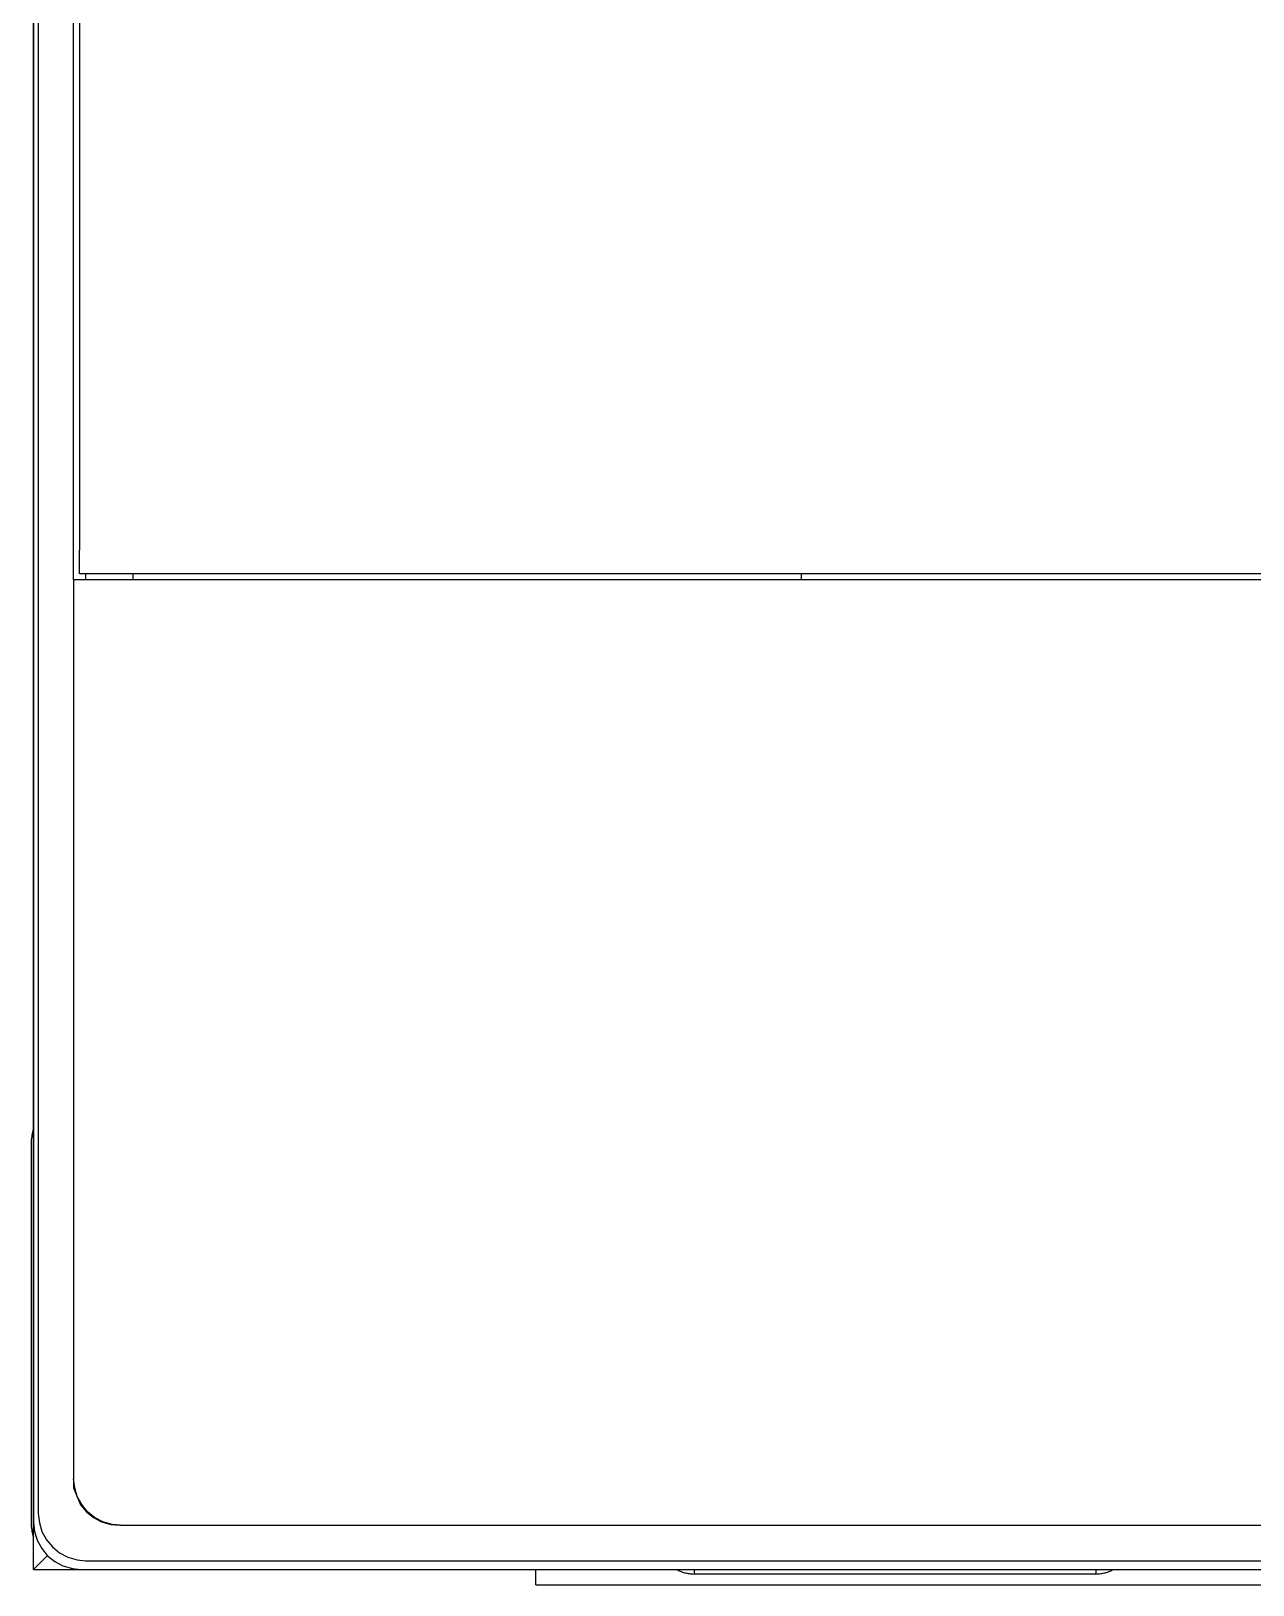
# Model space of a CAD drawing. Header units: millimetres. Extents: x -1283 to 2747, y -259 to 2557.
# Drawn here: x 719.4 to 822.8, y 370.2 to 501.6 of the extents above; entities that cross this region are included whole.
import ezdxf

# ---------------------------------------------------------------- set-up
doc = ezdxf.new("R2010")
doc.units = ezdxf.units.MM
doc.header["$MEASUREMENT"] = 0
doc.layers.add('Utwórz2D linie widoczne', color=7, linetype='Continuous', true_color=0x000000)

msp = doc.modelspace()

# ---------------------------------------------------------------- linework, layer by layer
at = {"layer": 'Utwórz2D linie widoczne'}
for p, q in [((719.65, 371.48), (719.65, 751.48)), ((720.05, 748.22), (720.05, 376.22)), ((723.54, 745.56), (723.54, 457.72)), ((723.05, 455.22), (723.05, 745.28)), ((719.65, 715.39), (719.65, 375.48)), ((723.54, 455.72), (723.54, 457.72)), ((1096.05, 455.22), (723.05, 455.22)), ((723.05, 455.22), (723.05, 378.38)), ((1096.54, 455.72), (723.54, 455.72)), ((724.06, 455.72), (724.06, 455.22)), ((728.06, 455.72), (728.06, 455.22)), ((784.65, 455.22), (784.65, 455.72)), ((719.46, 407.73), (719.45, 407.6)), ((719.45, 407.6), (719.45, 407.48)), ((719.47, 407.86), (719.46, 407.73)), ((719.48, 407.98), (719.47, 407.86)), ((719.5, 408.11), (719.48, 407.98)), ((719.52, 408.24), (719.5, 408.11)), ((719.55, 408.36), (719.52, 408.24)), ((719.58, 408.48), (719.55, 408.36)), ((719.61, 408.61), (719.58, 408.48)), ((719.65, 408.73), (719.61, 408.61)), ((719.45, 407.48), (719.45, 375.48)), ((723.15, 378.39), (723.05, 379.16)), ((723.05, 378.38), (723.34, 377.64)), ((723.35, 377.65), (723.15, 378.39)), ((723.34, 377.64), (723.64, 376.96)), ((723.74, 376.97), (723.35, 377.65)), ((720.05, 376.22), (720.15, 375.44)), ((723.64, 376.96), (724.13, 376.37)), ((724.23, 376.37), (723.74, 376.97)), ((724.13, 376.37), (724.72, 375.88)), ((724.82, 375.88), (724.23, 376.37)), ((719.45, 375.48), (719.45, 375.35)), ((719.45, 375.35), (719.46, 375.22)), ((719.46, 375.22), (719.47, 375.1)), ((719.47, 375.1), (719.48, 374.97)), ((719.48, 374.97), (719.5, 374.84)), ((719.5, 374.84), (719.52, 374.72)), ((719.52, 374.72), (719.55, 374.59)), ((719.65, 375.48), (719.75, 374.7)), ((719.75, 374.7), (719.95, 373.95)), ((720.15, 375.44), (720.35, 374.69)), ((720.35, 374.69), (720.75, 374)), ((724.72, 375.88), (725.41, 375.51)), ((725.51, 375.52), (724.82, 375.88)), ((725.41, 375.51), (726.19, 375.3)), ((726.3, 375.3), (725.51, 375.52)), ((726.19, 375.3), (726.98, 375.22)), ((726.99, 375.22), (726.3, 375.3)), ((726.98, 375.22), (1092.12, 375.22)), ((719.55, 374.59), (719.58, 374.47)), ((719.58, 374.47), (719.61, 374.35)), ((719.61, 374.35), (719.65, 374.23)), ((719.95, 373.95), (720.35, 373.26)), ((720.75, 374), (721.25, 373.39)), ((721.25, 373.39), (721.85, 372.89)), ((720.84, 372.67), (719.65, 371.48)), ((720.35, 373.26), (720.85, 372.65)), ((720.85, 372.65), (721.45, 372.15)), ((721.45, 372.15), (722.15, 371.78)), ((721.85, 372.89), (722.55, 372.52)), ((722.55, 372.52), (723.35, 372.3)), ((723.35, 372.3), (724.05, 372.22)), ((724.05, 372.22), (1096.05, 372.22)), ((719.65, 371.48), (1099.65, 371.48)), ((722.15, 371.78), (722.95, 371.56)), ((722.95, 371.56), (723.65, 371.48)), ((723.65, 371.48), (1095.65, 371.48)), ((762.15, 370.18), (762.15, 371.48)), ((774.11, 371.48), (774.2, 371.43)), ((774.2, 371.43), (774.29, 371.38)), ((774.29, 371.38), (774.38, 371.34)), ((774.38, 371.34), (774.47, 371.31)), ((774.47, 371.31), (774.57, 371.27)), ((774.57, 371.27), (774.66, 371.24)), ((774.66, 371.24), (774.76, 371.21)), ((774.76, 371.21), (774.86, 371.19)), ((774.86, 371.19), (774.96, 371.16)), ((774.96, 371.16), (775.05, 371.15)), ((775.05, 371.15), (775.15, 371.13)), ((775.15, 371.13), (775.25, 371.12)), ((775.25, 371.12), (775.35, 371.11)), ((775.35, 371.11), (775.45, 371.11)), ((775.45, 371.11), (775.55, 371.1)), ((775.55, 371.48), (775.55, 371.1)), ((809.55, 371.1), (775.55, 371.1)), ((809.55, 371.48), (809.55, 371.1)), ((809.55, 371.1), (809.65, 371.11)), ((809.65, 371.11), (809.76, 371.11)), ((809.76, 371.11), (809.86, 371.12)), ((809.86, 371.12), (809.96, 371.13)), ((809.96, 371.13), (810.05, 371.15)), ((810.05, 371.15), (810.15, 371.16)), ((810.15, 371.16), (810.25, 371.19)), ((810.25, 371.19), (810.35, 371.21)), ((810.35, 371.21), (810.45, 371.24)), ((810.45, 371.24), (810.54, 371.27)), ((810.54, 371.27), (810.64, 371.31)), ((810.64, 371.31), (810.73, 371.34)), ((810.73, 371.34), (810.82, 371.38)), ((810.82, 371.38), (810.91, 371.43)), ((810.91, 371.43), (811, 371.48)), ((762.15, 370.18), (1062.15, 370.18))]:
    msp.add_line(p, q, dxfattribs=at)

doc.saveas('drawing.dxf')
